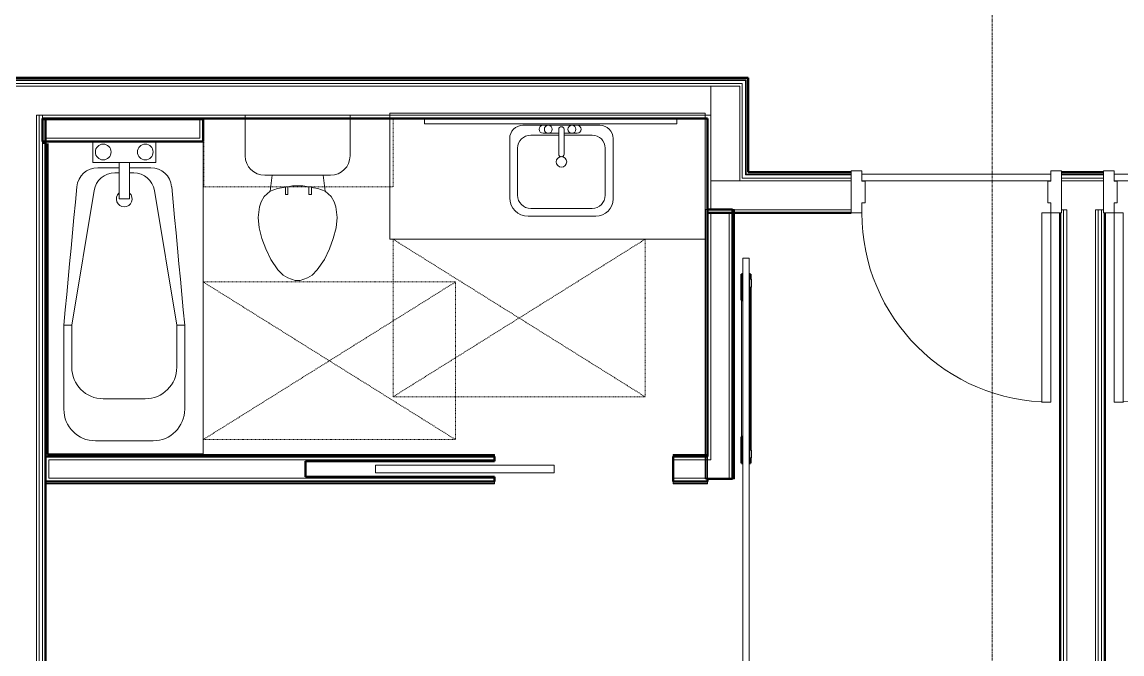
# Model space of a CAD drawing. Header units: inches. Extents: x -4218 to -1830, y 9767 to 12426.
# Drawn here: x -3339 to -3129.6, y 10271.4 to 10391.8 of the extents above; entities that cross this region are included whole.
import ezdxf

# ---------------------------------------------------------------- set-up
doc = ezdxf.new("R2010")
doc.units = ezdxf.units.IN
doc.header["$MEASUREMENT"] = 0
doc.linetypes.add('Dash', pattern=[0.25, 0.125, -0.125])
doc.linetypes.add('Grid Line 1_2_', pattern=[0.875, 0.5, -0.125, 0.125, -0.125])
for name, color, linetype, lineweight in [('0-1', 7, 'Continuous', 5), ('0-2', 253, 'Continuous', 9), ('0-3', 7, 'Continuous', 9), ('A-DOOR-1', 7, 'Continuous', 9), ('A-DOOR-2', 50, 'Continuous', 20), ('A-DOOR-3', 250, 'Continuous', 50), ('A-DOOR-FRAM-1', 50, 'Continuous', 20), ('A-FLOR-5', 192, 'Continuous', 9), ('A-GENM-HDLN-1', 7, 'Dash', 9), ('A-WALL-1', 250, 'Continuous', 50), ('A-WALL-2', 10, 'Continuous', 13), ('A-WALL-3', 254, 'Continuous', 9), ('A-WALL-4', 253, 'Continuous', 9), ('A-WALL-5', 252, 'Continuous', 9), ('A-WALL-6', 7, 'Continuous', 9), ('I-WALL-1', 250, 'Continuous', 50), ('I-WALL-2', 254, 'Continuous', 9), ('I-WALL-3', 253, 'Continuous', 9), ('I-WALL-4', 252, 'Continuous', 9), ('P-SANR-FIXT-1', 7, 'Continuous', 9), ('P-SANR-FIXT-2', 253, 'Continuous', 9), ('P-SANR-FIXT-3', 252, 'Continuous', 9), ('P-SANR-FIXT-4', 254, 'Continuous', 9), ('Q-CASE-1', 252, 'Continuous', 9), ('Q-CASE-2', 7, 'Continuous', 9), ('Q-CASE-4', 7, 'Dash', 9), ('S-GRID-1', 1, 'Grid Line 1_2_', 9)]:
    doc.layers.add(name, color=color, linetype=linetype, lineweight=lineweight)

# ---------------------------------------------------------------- blocks, each defined once
blk = doc.blocks.new('Basic Wall _ INT - W4BØF - _5_8 GYP - 2X4 WOOD_BATT_ - 5_8 GYP_ - ___-3182868-BACKGROUND - 3RD FLOOR')
at = {"layer": 'A-WALL-4'}
for p, q in [((-3203.72, 10356.06), (-3203.75, 10356.06)), ((-3203.75, 10356.04), (-3203.75, 10355.41)), ((-3203.55, 10356.06), (-3203.61, 10356.06)), ((-3203.4, 10356.06), (-3203.54, 10356.06)), ((-3203.34, 10356.06), (-3203.4, 10356.06)), ((-3203.4, 10355.41), (-3203.4, 10356.04)), ((-3203.75, 10265.68), (-3203.72, 10265.71)), ((-3203.61, 10265.82), (-3203.55, 10265.88)), ((-3203.54, 10265.89), (-3203.4, 10266.03)), ((-3203.4, 10266.03), (-3203.34, 10266.09))]:
    blk.add_line(p, q, dxfattribs=at)
at = {"layer": 'A-WALL-5'}
for p, q in [((-3203.75, 10356.06), (-3203.71, 10356.06)), ((-3203.71, 10356.06), (-3203.62, 10356.06)), ((-3203.62, 10356.06), (-3203.34, 10356.06)), ((-3203.62, 10355.41), (-3203.62, 10356.04)), ((-3203.34, 10355.41), (-3203.34, 10356.04)), ((-3203.75, 10355.41), (-3203.75, 10304.78)), ((-3203.4, 10304.78), (-3203.4, 10355.41)), ((-3203.75, 10304.78), (-3203.72, 10304.78)), ((-3203.61, 10304.78), (-3203.55, 10304.78)), ((-3203.54, 10304.78), (-3203.4, 10304.78)), ((-3203.4, 10304.78), (-3203.34, 10304.78)), ((-3203.72, 10268.78), (-3203.75, 10268.78)), ((-3203.75, 10268.78), (-3203.75, 10265.68)), ((-3203.55, 10268.78), (-3203.61, 10268.78)), ((-3203.4, 10268.78), (-3203.54, 10268.78)), ((-3203.34, 10268.78), (-3203.4, 10268.78)), ((-3203.4, 10266.03), (-3203.4, 10268.78))]:
    blk.add_line(p, q, dxfattribs=at)
at = {"layer": 'A-WALL-6'}
for p, q in [((-3203.62, 10304.78), (-3203.62, 10355.41)), ((-3203.34, 10304.78), (-3203.34, 10355.41)), ((-3203.71, 10304.78), (-3203.75, 10304.78)), ((-3203.62, 10304.78), (-3203.71, 10304.78)), ((-3203.34, 10304.78), (-3203.62, 10304.78)), ((-3203.75, 10268.78), (-3203.71, 10268.78)), ((-3203.71, 10268.78), (-3203.62, 10268.78)), ((-3203.62, 10265.81), (-3203.62, 10268.78)), ((-3203.62, 10268.78), (-3203.34, 10268.78)), ((-3203.34, 10266.09), (-3203.34, 10268.78))]:
    blk.add_line(p, q, dxfattribs=at)
at = {"layer": 'A-WALL-6', "flags": 128}
for points in [[(-3203.62, 10265.81), (-3203.63, 10265.8), (-3203.63, 10265.8), (-3203.65, 10265.78), (-3203.66, 10265.77), (-3203.68, 10265.75), (-3203.71, 10265.72)], [(-3203.34, 10266.09), (-3203.45, 10265.98), (-3203.55, 10265.88), (-3203.6, 10265.83), (-3203.62, 10265.81)]]:
    blk.add_lwpolyline(points, dxfattribs=at)
blk = doc.blocks.new('Basic Wall _ INT - W4BØF - _5_8 GYP - 2X4 WOOD_BATT_ - 5_8 GYP_ - ___-3182867-BACKGROUND - 3RD FLOOR')
at = {"layer": 'A-WALL-3'}
blk.add_line((-3208.52, 10304.78), (-3208.5, 10304.78), dxfattribs=at)
at = {"layer": 'A-WALL-4'}
for p, q in [((-3208.5, 10356.04), (-3208.5, 10355.41)), ((-3208.85, 10309.34), (-3208.85, 10309.45)), ((-3208.85, 10309.24), (-3208.85, 10309.33)), ((-3208.85, 10309.18), (-3208.85, 10309.24)), ((-3208.85, 10308.44), (-3208.85, 10309.03)), ((-3208.85, 10304.79), (-3208.85, 10308.41)), ((-3208.5, 10309.03), (-3208.5, 10304.78)), ((-3208.91, 10304.78), (-3208.85, 10304.78)), ((-3208.85, 10304.78), (-3208.7, 10304.78)), ((-3208.7, 10304.78), (-3208.64, 10304.78)), ((-3208.91, 10265.68), (-3208.85, 10265.68)), ((-3208.85, 10265.68), (-3208.7, 10265.68)), ((-3208.7, 10265.68), (-3208.64, 10265.68)), ((-3208.52, 10265.68), (-3208.5, 10265.68))]:
    blk.add_line(p, q, dxfattribs=at)
at = {"layer": 'A-WALL-5'}
for p, q in [((-3208.85, 10356.06), (-3208.91, 10356.06)), ((-3208.7, 10356.06), (-3208.85, 10356.06)), ((-3208.85, 10309.45), (-3208.85, 10356.06)), ((-3208.64, 10356.06), (-3208.7, 10356.06)), ((-3208.5, 10356.06), (-3208.52, 10356.06)), ((-3208.5, 10355.41), (-3208.5, 10309.03)), ((-3208.91, 10309.34), (-3208.91, 10309.45)), ((-3208.91, 10309.24), (-3208.91, 10309.33)), ((-3208.91, 10309.18), (-3208.91, 10309.24)), ((-3208.91, 10308.45), (-3208.91, 10309.03)), ((-3208.91, 10304.79), (-3208.91, 10308.41)), ((-3208.62, 10309.03), (-3208.62, 10308.42)), ((-3208.62, 10308.41), (-3208.62, 10304.79)), ((-3208.62, 10304.78), (-3208.91, 10304.78)), ((-3208.54, 10304.78), (-3208.62, 10304.78)), ((-3208.5, 10304.78), (-3208.54, 10304.78)), ((-3208.85, 10268.78), (-3208.91, 10268.78)), ((-3208.7, 10268.78), (-3208.85, 10268.78)), ((-3208.85, 10265.68), (-3208.85, 10268.78)), ((-3208.64, 10268.78), (-3208.7, 10268.78)), ((-3208.5, 10268.78), (-3208.52, 10268.78)), ((-3208.5, 10268.78), (-3208.5, 10265.68)), ((-3208.62, 10265.68), (-3208.91, 10265.68)), ((-3208.54, 10265.68), (-3208.62, 10265.68)), ((-3208.5, 10265.68), (-3208.54, 10265.68))]:
    blk.add_line(p, q, dxfattribs=at)
at = {"layer": 'A-WALL-6'}
for p, q in [((-3208.91, 10356.06), (-3208.62, 10356.06)), ((-3208.91, 10309.45), (-3208.91, 10356.06)), ((-3208.62, 10356.06), (-3208.62, 10309.03)), ((-3208.62, 10356.06), (-3208.54, 10356.06)), ((-3208.54, 10356.06), (-3208.5, 10356.06)), ((-3208.91, 10268.78), (-3208.62, 10268.78)), ((-3208.91, 10265.68), (-3208.91, 10268.78)), ((-3208.62, 10268.78), (-3208.62, 10265.68)), ((-3208.62, 10268.78), (-3208.54, 10268.78)), ((-3208.54, 10268.78), (-3208.5, 10268.78))]:
    blk.add_line(p, q, dxfattribs=at)
blk = doc.blocks.new('Basic Wall _ INT - W4BØF - _5_8 GYP - 2X4 WOOD_BATT_ - 5_8 GYP_ - ___-3182869-BACKGROUND - 3RD FLOOR')
at = {"layer": 'A-WALL-4'}
for p, q in [((-3334.47, 10304.28), (-3334.47, 10304.26)), ((-3334.47, 10304.14), (-3334.47, 10304.08)), ((-3334.47, 10304.08), (-3334.47, 10303.93)), ((-3334.47, 10303.93), (-3334.47, 10303.87))]:
    blk.add_line(p, q, dxfattribs=at)
at = {"layer": 'A-WALL-5'}
for p, q in [((-3334.47, 10304.24), (-3334.47, 10304.28)), ((-3249.02, 10304.28), (-3334.47, 10304.28)), ((-3334.47, 10304.16), (-3334.47, 10304.24)), ((-3334.47, 10303.87), (-3334.47, 10304.16)), ((-3334.47, 10303.93), (-3249.02, 10303.93)), ((-3249.02, 10304.26), (-3249.02, 10304.28)), ((-3249.02, 10304.08), (-3249.02, 10304.14)), ((-3249.02, 10303.93), (-3249.02, 10304.08)), ((-3249.02, 10303.87), (-3249.02, 10303.93)), ((-3215.02, 10304.28), (-3215.02, 10304.26)), ((-3208.5, 10304.28), (-3215.02, 10304.28)), ((-3215.02, 10304.14), (-3215.02, 10304.08)), ((-3215.02, 10304.08), (-3215.02, 10303.93)), ((-3215.02, 10303.93), (-3215.02, 10303.87)), ((-3215.02, 10303.93), (-3208.5, 10303.93)), ((-3208.5, 10304.26), (-3208.5, 10304.28)), ((-3208.5, 10304.08), (-3208.5, 10304.14)), ((-3208.5, 10303.93), (-3208.5, 10304.08)), ((-3208.5, 10303.87), (-3208.5, 10303.93))]:
    blk.add_line(p, q, dxfattribs=at)
at = {"layer": 'A-WALL-6'}
for p, q in [((-3334.47, 10304.16), (-3249.02, 10304.16)), ((-3334.47, 10303.87), (-3249.02, 10303.87)), ((-3249.02, 10304.28), (-3249.02, 10304.24)), ((-3249.02, 10304.24), (-3249.02, 10304.16)), ((-3249.02, 10304.16), (-3249.02, 10303.87)), ((-3215.02, 10304.24), (-3215.02, 10304.28)), ((-3215.02, 10304.16), (-3215.02, 10304.24)), ((-3215.02, 10304.16), (-3208.5, 10304.16)), ((-3215.02, 10303.87), (-3215.02, 10304.16)), ((-3215.02, 10303.87), (-3208.5, 10303.87)), ((-3208.5, 10304.28), (-3208.5, 10304.24)), ((-3208.5, 10304.24), (-3208.5, 10304.16)), ((-3208.5, 10304.16), (-3208.5, 10303.87))]:
    blk.add_line(p, q, dxfattribs=at)
blk = doc.blocks.new('Basic Wall _ INT - W4BØF - _5_8 GYP - 2X4 WOOD_BATT_ - 5_8 GYP_ - ___-3182870-BACKGROUND - 3RD FLOOR')
at = {"layer": 'A-WALL-3'}
for p, q in [((-3208.5, 10309.39), (-3208.5, 10309.45)), ((-3208.5, 10309.24), (-3208.5, 10309.39)), ((-3208.5, 10309.17), (-3208.5, 10309.24)), ((-3208.5, 10309.03), (-3208.5, 10309.06))]:
    blk.add_line(p, q, dxfattribs=at)
at = {"layer": 'A-WALL-4'}
for p, q in [((-3208.9, 10309.39), (-3208.79, 10309.39)), ((-3208.78, 10309.39), (-3208.7, 10309.39)), ((-3208.7, 10309.39), (-3208.64, 10309.39)), ((-3208.5, 10309.45), (-3208.5, 10309.16)), ((-3208.5, 10309.16), (-3208.5, 10309.15)), ((-3208.5, 10309.15), (-3208.5, 10309.1))]:
    blk.add_line(p, q, dxfattribs=at)
at = {"layer": 'A-WALL-5'}
for p, q in [((-3304.51, 10309.39), (-3249.02, 10309.39)), ((-3249.02, 10309.03), (-3304.51, 10309.03)), ((-3249.02, 10309.39), (-3249.02, 10309.45)), ((-3249.02, 10309.24), (-3249.02, 10309.39)), ((-3249.02, 10309.17), (-3249.02, 10309.24)), ((-3249.02, 10309.03), (-3249.02, 10309.06)), ((-3215.02, 10309.45), (-3215.02, 10309.39)), ((-3215.02, 10309.39), (-3215.02, 10309.24)), ((-3215.02, 10309.39), (-3208.91, 10309.39)), ((-3215.02, 10309.24), (-3215.02, 10309.17)), ((-3215.02, 10309.06), (-3215.02, 10309.03)), ((-3208.5, 10309.03), (-3215.02, 10309.03)), ((-3208.9, 10309.45), (-3208.79, 10309.45)), ((-3208.78, 10309.45), (-3208.7, 10309.45)), ((-3208.7, 10309.45), (-3208.64, 10309.45)), ((-3208.5, 10309.1), (-3208.5, 10309.08)), ((-3208.5, 10309.08), (-3208.5, 10309.03))]:
    blk.add_line(p, q, dxfattribs=at)
at = {"layer": 'A-WALL-6'}
for p, q in [((-3304.51, 10309.45), (-3249.02, 10309.45)), ((-3249.02, 10309.16), (-3304.51, 10309.16)), ((-3249.02, 10309.45), (-3249.02, 10309.16)), ((-3249.02, 10309.16), (-3249.02, 10309.08)), ((-3249.02, 10309.08), (-3249.02, 10309.03)), ((-3215.02, 10309.16), (-3215.02, 10309.45)), ((-3215.02, 10309.45), (-3208.91, 10309.45)), ((-3208.5, 10309.16), (-3215.02, 10309.16)), ((-3215.02, 10309.08), (-3215.02, 10309.16)), ((-3215.02, 10309.03), (-3215.02, 10309.08))]:
    blk.add_line(p, q, dxfattribs=at)
blk = doc.blocks.new('POCKET - FLUSH - 2-10 x 6-8-2882529-BACKGROUND - 3RD FLOOR')
at = {"layer": 'A-DOOR-2'}
for p, q in [((-39.67, 0.75), (-39.67, -0.75)), ((-5.67, 0.75), (-39.67, 0.75)), ((-5.67, -0.75), (-5.67, 0.75)), ((-39.67, -0.75), (-5.67, -0.75))]:
    blk.add_line(p, q, dxfattribs=at)
blk = doc.blocks.new('BARN - FLUSH - 3-0 x 7-0 BARN DOOR-V161-BACKGROUND - 3RD FLOOR')
at = {"layer": 'A-DOOR-1'}
for p, q in [((21, 5.57), (-60, 5.57)), ((-60, 4.95), (-60, 5.57)), ((-60, 4.32), (-60, 4.95)), ((-60, 4.32), (21, 4.32)), ((-56, 6), (-54.5, 6)), ((-56, 6), (-56, 5.67)), ((-56, 5.67), (-54.5, 5.67)), ((-54.5, 5.67), (-54.5, 6)), ((-23.5, 6), (-22, 6)), ((-23.5, 5.67), (-23.5, 6)), ((-23.5, 5.67), (-22, 5.67)), ((-22, 6), (-22, 5.67)), ((21, 5.57), (21, 4.95)), ((21, 4.95), (21, 4.32)), ((-52, 4.07), (-26, 4.07))]:
    blk.add_line(p, q, dxfattribs=at)
at = {"layer": 'A-DOOR-3'}
for p, q in [((-57, 5.82), (-56, 5.82)), ((-57, 5.59), (-57, 5.82)), ((-57, 4.07), (-57, 4.32)), ((-54.5, 5.82), (-23.5, 5.82)), ((-52, 4.33), (-52, 4.07)), ((-26, 4.07), (-26, 4.32)), ((-22, 5.82), (-21, 5.82)), ((-21, 5.82), (-21, 5.59)), ((-21, 4.32), (-21, 4.07)), ((-52, 4.07), (-57, 4.07)), ((-21, 4.07), (-26, 4.07))]:
    blk.add_line(p, q, dxfattribs=at)
blk = doc.blocks.new('M_Sink Vanity-Square - 500 x 440mm-V18-BACKGROUND - 3RD FLOOR')
at = {"layer": 'P-SANR-FIXT-1'}
for p, q in [((7.96, 7.09), (-6.72, 7.09)), ((3.62, 7.09), (-2.88, 7.09)), ((0.12, 6.33), (0.12, 1.59)), ((1.12, 6.33), (1.12, 1.59)), ((-9.22, 4.59), (-9.22, -6.73)), ((0.12, 5.22), (-5.22, 5.22)), ((-2.88, 5.59), (0.12, 5.59)), ((1.12, 5.59), (3.62, 5.59)), ((6.46, 5.22), (1.12, 5.22)), ((10.46, -6.91), (10.46, 4.59)), ((-7.72, 2.72), (-7.72, -6.23)), ((8.96, -6.23), (8.96, 2.72)), ((-5.72, -10.23), (7.14, -10.23)), ((-5.22, -8.73), (6.46, -8.73))]:
    blk.add_line(p, q, dxfattribs=at)
for centre, radius, start, end in [((-6.72, 4.59), 2.5, 90, 180), ((-2.88, 6.34), 0.75, 90, 270), ((-1.88, 6.34), 0.75, 360, 180), ((-1.88, 6.34), 0.75, 180, 0), ((0.62, 6.33), 0.5, 360, 180), ((2.62, 6.34), 0.75, 360, 180), ((2.62, 6.34), 0.75, 180, 360), ((3.62, 6.34), 0.75, 270, 90), ((7.96, 4.59), 2.5, 360, 90), ((-5.22, 2.72), 2.5, 90, 180), ((6.46, 2.72), 2.5, 0, 90), ((0.62, 0.13), 1, 360, 180), ((0.62, 0.13), 1, 180, 0), ((0.62, 1.59), 0.5, 180, 0), ((-5.22, -6.23), 2.5, 180, 270), ((6.46, -6.23), 2.5, 270, 0), ((-5.72, -6.73), 3.5, 180, 270), ((7.14, -6.91), 3.32, 270, 0)]:
    blk.add_arc(centre, radius, start, end, dxfattribs=at)
blk = doc.blocks.new('Toilet-Domestic-3D - Toilet-Domestic-3D-V169-BACKGROUND - 3RD FLOOR')
at = {"layer": 'P-SANR-FIXT-1'}
for p, q in [((-3.74, 10), (-2.74, 11)), ((-2.74, 11), (-1.87, 11.5)), ((-1.87, 11.5), (-0.5, 12)), ((-0.5, 12), (0.5, 12)), ((0.5, 12), (1.87, 11.5)), ((1.87, 11.5), (2.74, 11)), ((2.74, 11), (3.74, 10)), ((-5.13, 8), (-3.74, 10)), ((3.74, 10), (5.13, 8)), ((-6.06, 6), (-5.13, 8)), ((5.13, 8), (6.06, 6)), ((-6.79, 4), (-6.06, 6)), ((6.06, 6), (6.79, 4)), ((-7.33, 1.99), (-6.79, 4)), ((6.79, 4), (7.33, 1.99)), ((-7.5, 0), (-7.33, 1.99)), ((7.33, 1.99), (7.5, 0)), ((-7.41, -1), (-7.5, 0)), ((-7.24, -2), (-7.41, -1)), ((-6.97, -3), (-7.24, -2)), ((7.24, -2), (6.97, -3)), ((7.41, -1), (7.24, -2)), ((7.5, 0), (7.41, -1)), ((-6.4, -4), (-6.97, -3)), ((-5.21, -5), (-6.4, -4)), ((6.4, -4), (5.21, -5)), ((6.97, -3), (6.4, -4)), ((-3.84, -5.5), (-5.21, -5)), ((-4.86, -8.02), (-5.21, -5)), ((-2.65, -5.71), (-3.84, -5.5)), ((-1, -6), (-2.16, -5.8)), ((1, -6), (-1, -6)), ((1.85, -5.85), (1, -6)), ((3.84, -5.5), (2.34, -5.76)), ((5.21, -5), (3.84, -5.5)), ((4.86, -8.02), (5.21, -5)), ((6.25, -8.02), (-6.25, -8.02)), ((-9.98, -11.75), (-9.98, -18.86)), ((9.98, -18.86), (9.98, -11.75))]:
    blk.add_line(p, q, dxfattribs=at)
for centre, start, end in [((-6.25, -11.75), 90, 180), ((6.25, -11.75), 0, 90)]:
    blk.add_arc(centre, 3.73, start, end, dxfattribs=at)
at = {"layer": 'P-SANR-FIXT-3'}
for p, q in [((-9.98, -18.86), (-9.98, -19.48)), ((-9.98, -19.48), (9.98, -19.48)), ((9.98, -19.48), (9.98, -18.86))]:
    blk.add_line(p, q, dxfattribs=at)
blk = doc.blocks.new('Bath Vanity - Bath Vanity 60_-V170-BACKGROUND - 3RD FLOOR')
at = {"layer": 'Q-CASE-1'}
for p, q in [((30.74, 0), (-29.26, 0)), ((-29.26, 0), (-29.26, -1)), ((30.74, -0.37), (30.74, 0)), ((30.74, -1), (30.74, -0.37))]:
    blk.add_line(p, q, dxfattribs=at)
at = {"layer": 'Q-CASE-2'}
for p, q in [((-29.26, -1), (-29.26, -24)), ((30.74, -24), (30.74, -1)), ((-29.26, -24), (30.74, -24))]:
    blk.add_line(p, q, dxfattribs=at)
blk = doc.blocks.new('Bath Tub - Maestro - 60_x30_-V150-BACKGROUND - 3RD FLOOR')
at = {"layer": 'P-SANR-FIXT-1'}
for p, q in [((59.63, 0), (0.38, 0)), ((35, -3.5), (51, -3.5)), ((35, -5), (35, -3.5)), ((35, -5), (9.35, -9.26)), ((43, -5), (35, -5)), ((4, -9), (0.38, -9)), ((4, -14), (4, -9)), ((5, -14), (5, -9.96)), ((57, -9.5), (57, -20.5)), ((49, -19), (49, -11)), ((4, -16), (4, -14)), ((4, -14), (10.94, -14)), ((6, -13.2), (6, -14)), ((10.94, -16), (10.94, -14)), ((4, -21), (4, -16)), ((10.94, -16), (4, -16)), ((5, -20.04), (5, -16)), ((6, -16), (6, -16.8)), ((9.35, -20.74), (35, -25)), ((0.38, -21), (4, -21)), ((35, -25), (35, -26.5)), ((35, -25), (43, -25)), ((51, -26.5), (35, -26.5))]:
    blk.add_line(p, q, dxfattribs=at)
at = {"layer": 'P-SANR-FIXT-1', "flags": 128}
for points in [[(8.63, -5.97), (11.56, -5.7), (14.49, -5.42), (17.42, -5.15), (20.35, -4.87), (23.28, -4.6), (26.21, -4.32), (29.14, -4.05), (32.07, -3.77), (35, -3.5)], [(35, -26.5), (32.07, -26.23), (29.14, -25.95), (26.21, -25.68), (23.28, -25.4), (20.35, -25.13), (17.42, -24.85), (14.49, -24.58), (11.56, -24.3), (8.63, -24.03)]]:
    blk.add_lwpolyline(points, dxfattribs=at)
at = {"layer": 'P-SANR-FIXT-1'}
for centre, radius, start, end in [((51, -9.5), 6, 0, 90), ((9, -9.96), 4, 95.3558, 180), ((43, -11), 6, 360, 90), ((2, -11), 1.5, 0, 180), ((10, -13.2), 4, 99.4223, 180), ((2, -11), 1.5, 180, 360), ((10.94, -15), 1.5, 0, 137.9289), ((10.94, -15), 1.5, 222.0711, 360), ((2, -19), 1.5, 0, 180), ((10, -16.8), 4, 180, 260.5777), ((2, -19), 1.5, 180, 360), ((9, -20.04), 4, 180, 264.6442), ((43, -19), 6, 270, 0), ((51, -20.5), 6, 270, 0)]:
    blk.add_arc(centre, radius, start, end, dxfattribs=at)
at = {"layer": 'P-SANR-FIXT-2'}
for p, q in [((0, 0), (0, -9)), ((60, -29.97), (60, 0)), ((0, -9), (0, -21)), ((0, -21), (0, -29.97)), ((0, -30), (60, -30))]:
    blk.add_line(p, q, dxfattribs=at)
at = {"layer": 'P-SANR-FIXT-3'}
for p, q in [((0.38, 0), (0, 0)), ((60, 0), (59.63, 0)), ((0.38, -9), (0, -9)), ((0, -21), (0.38, -21))]:
    blk.add_line(p, q, dxfattribs=at)
at = {"layer": 'P-SANR-FIXT-4'}
blk.add_line((0, -9), (0, -21), dxfattribs=at)
blk = doc.blocks.new('ADA Clearances - 30_x48_-1721104-BACKGROUND - 3RD FLOOR')
at = {"layer": 'A-GENM-HDLN-1'}
for p, q in [((15, 24), (-15, -24)), ((-15, 24), (15, -24)), ((-15, -24), (-15, 24)), ((-15, 24), (15, 24)), ((15, 24), (15, -24)), ((15, -24), (-15, -24))]:
    blk.add_line(p, q, dxfattribs=at)
blk = doc.blocks.new('ADA Clearances - 30_x48_-V89-BACKGROUND - 3RD FLOOR')
at = {"layer": 'A-GENM-HDLN-1'}
for p, q in [((15, 24), (-15, -24)), ((-15, 24), (15, -24)), ((-15, 24), (15, 24)), ((15, 24), (15, -24)), ((15, -24), (-15, -24))]:
    blk.add_line(p, q, dxfattribs=at)
blk = doc.blocks.new('BATHROOM MIRROR - BATHROOM MIRROR 48_-V96-BACKGROUND - 3RD FLOOR')
at = {"layer": 'Q-CASE-2'}
for p, q in [((24.74, 24), (-23.26, 24)), ((-23.26, 23), (-23.26, 24)), ((24.74, 24), (24.74, 23)), ((-23.26, 23), (24.74, 23))]:
    blk.add_line(p, q, dxfattribs=at)
blk = doc.blocks.new('300 Series Wall Hung Cabinet_326 - 36_-2909952-BACKGROUND - 3RD FLOOR')
at = {"layer": 'Q-CASE-2'}
for p, q in [((-2.5, -13.19), (-2.01, -13.19)), ((-2.5, -13.19), (-2.5, -14.69)), ((-2.01, -14.69), (-2.01, -13.19)), ((2, -13.19), (2.49, -13.19)), ((2, -13.19), (2, -14.69)), ((2.49, -14.69), (2.49, -13.19)), ((-2.5, -14.69), (-2.01, -14.69)), ((2, -14.69), (2.49, -14.69))]:
    blk.add_line(p, q, dxfattribs=at)
at = {"layer": 'Q-CASE-4'}
for p, q in [((18, -0.19), (-18, -0.19)), ((-18, -0.19), (-18, -13.19)), ((18, -13.19), (18, -0.19)), ((-18, -13.19), (18, -13.19))]:
    blk.add_line(p, q, dxfattribs=at)
blk = doc.blocks.new('Basic Wall _ INT - W4FØF - INT - _5_8 GYP - 2X4 WOOD_BATT__ - ___-3183072-BACKGROUND - 3RD FLOOR')
at = {"layer": 'A-WALL-3'}
for p, q in [((-3335.1, 10369.03), (-3335.1, 10369.01)), ((-3335.1, 10368.89), (-3335.1, 10368.83)), ((-3335.1, 10368.83), (-3335.1, 10368.68)), ((-3335.1, 10368.68), (-3335.1, 10368.62))]:
    blk.add_line(p, q, dxfattribs=at)
at = {"layer": 'A-WALL-4'}
for p, q in [((-3335.1, 10368.99), (-3335.1, 10369.03)), ((-3334.51, 10369.03), (-3335.1, 10369.03)), ((-3335.1, 10368.92), (-3335.1, 10368.99)), ((-3335.1, 10368.91), (-3335.1, 10368.92)), ((-3335.1, 10368.89), (-3335.1, 10368.91)), ((-3335.1, 10368.83), (-3335.1, 10368.89)), ((-3335.1, 10368.74), (-3335.1, 10368.83)), ((-3335.1, 10368.62), (-3335.1, 10368.74)), ((-3335.1, 10368.68), (-3334.51, 10368.68))]:
    blk.add_line(p, q, dxfattribs=at)
at = {"layer": 'A-WALL-5'}
for p, q in [((-3335.1, 10368.91), (-3334.51, 10368.91)), ((-3335.1, 10368.62), (-3334.51, 10368.62)), ((-3304.47, 10369.01), (-3304.47, 10369.03)), ((-3304.47, 10368.83), (-3304.47, 10368.89)), ((-3304.47, 10368.68), (-3304.47, 10368.83)), ((-3304.47, 10368.62), (-3304.47, 10368.68))]:
    blk.add_line(p, q, dxfattribs=at)
at = {"layer": 'A-WALL-6'}
for p, q in [((-3304.47, 10369.03), (-3304.47, 10368.99)), ((-3304.47, 10368.99), (-3304.47, 10368.91)), ((-3304.47, 10368.91), (-3304.47, 10368.62))]:
    blk.add_line(p, q, dxfattribs=at)
blk = doc.blocks.new('CTR - 1st Phase - Unit Layouts_rvt-1-BACKGROUND - 3RD FLOOR')
at = {"layer": 'A-WALL-1'}
for p, q in [((-3304.47, 10373.41), (-3335.1, 10373.41)), ((-3335.1, 10373.41), (-3335.1, 10373.16)), ((-3335.1, 10373.16), (-3335.1, 10369.66)), ((-3304.47, 10373.16), (-3304.47, 10373.41)), ((-3304.47, 10369.66), (-3304.47, 10373.16)), ((-3335.1, 10369.66), (-3335.1, 10369.03)), ((-3335.1, 10369.03), (-3304.47, 10369.03)), ((-3334.13, 10369.03), (-3334.51, 10369.03)), ((-3334.51, 10369.03), (-3334.51, 10309.03)), ((-3334.13, 10309.41), (-3334.13, 10368.66)), ((-3304.47, 10369.03), (-3304.47, 10369.66)), ((-3208.5, 10356.06), (-3208.5, 10309.03)), ((-3207.87, 10356.06), (-3208.5, 10356.06)), ((-3204.37, 10356.06), (-3207.87, 10356.06)), ((-3203.75, 10356.06), (-3204.37, 10356.06)), ((-3203.75, 10304.78), (-3203.75, 10356.06)), ((-3334.51, 10309.03), (-3334.13, 10309.03)), ((-3249.02, 10309.03), (-3334.47, 10309.03)), ((-3334.47, 10309.03), (-3334.47, 10308.41)), ((-3334.47, 10308.41), (-3334.47, 10304.91)), ((-3304.51, 10309.41), (-3334.13, 10309.41)), ((-3334.13, 10309.03), (-3304.51, 10309.03)), ((-3304.51, 10309.03), (-3304.51, 10309.41)), ((-3285.02, 10305.16), (-3285.02, 10308.16)), ((-3285.02, 10308.16), (-3249.02, 10308.16)), ((-3249.02, 10308.16), (-3249.02, 10309.03)), ((-3208.5, 10309.03), (-3215.02, 10309.03)), ((-3215.02, 10309.03), (-3215.02, 10304.28)), ((-3334.47, 10304.91), (-3334.47, 10304.28)), ((-3334.47, 10304.28), (-3249.02, 10304.28)), ((-3249.02, 10305.16), (-3285.02, 10305.16)), ((-3249.02, 10304.28), (-3249.02, 10305.16)), ((-3215.02, 10304.28), (-3208.5, 10304.28)), ((-3208.5, 10304.78), (-3203.75, 10304.78)), ((-3208.5, 10304.28), (-3208.5, 10304.78))]:
    blk.add_line(p, q, dxfattribs=at)
at = {"layer": 'A-WALL-2'}
for p, q in [((-3335.1, 10373.16), (-3334.47, 10373.16)), ((-3335.1, 10373.16), (-3334.47, 10373.16)), ((-3334.47, 10373.16), (-3305.1, 10373.16)), ((-3334.47, 10373.16), (-3334.47, 10369.66)), ((-3305.1, 10373.16), (-3304.47, 10373.16)), ((-3305.1, 10373.16), (-3304.47, 10373.16)), ((-3305.1, 10369.66), (-3305.1, 10373.16)), ((-3334.47, 10369.66), (-3305.1, 10369.66)), ((-3207.87, 10308.41), (-3207.87, 10355.43)), ((-3204.37, 10355.43), (-3207.87, 10355.43)), ((-3204.37, 10304.78), (-3204.37, 10355.43)), ((-3333.85, 10308.41), (-3249.02, 10308.41)), ((-3333.85, 10308.41), (-3333.85, 10304.91)), ((-3215.02, 10308.41), (-3208.5, 10308.41)), ((-3207.87, 10308.41), (-3208.5, 10308.41)), ((-3333.85, 10304.91), (-3249.02, 10304.91)), ((-3215.02, 10304.91), (-3208.5, 10304.91)), ((-3207.87, 10304.91), (-3208.5, 10304.91)), ((-3207.87, 10304.78), (-3207.87, 10304.91))]:
    blk.add_line(p, q, dxfattribs=at)
at = {"layer": 'A-WALL-3'}
for p, q in [((-3335.1, 10369.03), (-3335.1, 10373.41)), ((-3335.1, 10369.03), (-3334.51, 10369.03)), ((-3208.5, 10356.04), (-3208.5, 10355.41)), ((-3203.75, 10355.41), (-3203.75, 10356.04)), ((-3208.79, 10309.03), (-3208.9, 10309.03)), ((-3208.7, 10309.03), (-3208.79, 10309.03)), ((-3208.64, 10309.03), (-3208.7, 10309.03)), ((-3208.5, 10309.45), (-3208.5, 10309.18))]:
    blk.add_line(p, q, dxfattribs=at)
at = {"layer": 'A-WALL-4'}
for p, q in [((-3334.47, 10373.41), (-3335.1, 10373.41)), ((-3334.51, 10369.03), (-3334.51, 10309.03)), ((-3334.47, 10369.03), (-3334.13, 10369.03)), ((-3208.5, 10356.06), (-3207.87, 10356.06)), ((-3207.86, 10356.06), (-3203.75, 10356.06)), ((-3208.5, 10355.41), (-3208.5, 10309.45)), ((-3203.75, 10304.78), (-3203.75, 10355.41)), ((-3334.47, 10304.28), (-3334.47, 10309.03)), ((-3334.13, 10309.03), (-3334.47, 10309.03)), ((-3334.13, 10309.03), (-3304.51, 10309.03)), ((-3249.02, 10309.03), (-3304.51, 10309.03)), ((-3208.91, 10309.03), (-3215.02, 10309.03)), ((-3334.47, 10304.28), (-3249.02, 10304.28)), ((-3215.02, 10304.28), (-3208.5, 10304.28))]:
    blk.add_line(p, q, dxfattribs=at)
at = {"layer": 'A-WALL-5'}
for p, q in [((-3304.47, 10373.41), (-3334.47, 10373.41)), ((-3304.47, 10373.41), (-3304.47, 10369.03)), ((-3334.13, 10309.41), (-3334.13, 10368.66)), ((-3304.51, 10309.41), (-3334.13, 10309.41)), ((-3304.51, 10309.41), (-3304.51, 10309.03)), ((-3249.02, 10308.16), (-3285.02, 10308.16)), ((-3285.02, 10308.16), (-3285.02, 10305.16)), ((-3249.02, 10309.03), (-3249.02, 10308.16)), ((-3215.02, 10304.28), (-3215.02, 10309.03)), ((-3285.02, 10305.16), (-3249.02, 10305.16)), ((-3249.02, 10305.16), (-3249.02, 10304.28)), ((-3203.75, 10304.78), (-3208.5, 10304.78)), ((-3208.5, 10304.78), (-3208.5, 10304.28))]:
    blk.add_line(p, q, dxfattribs=at)
at = {"layer": '0-2'}
for name, p in [('300 Series Wall Hung Cabinet_326 - 36_-2909952-BACKGROUND - 3RD FLOOR', (-3286.35, 10373.6)), ('Bath Vanity - Bath Vanity 60_-V170-BACKGROUND - 3RD FLOOR', (-3239.71, 10374.41)), ('BATHROOM MIRROR - BATHROOM MIRROR 48_-V96-BACKGROUND - 3RD FLOOR', (-3239.09, 10349.41)), ('M_Sink Vanity-Square - 500 x 440mm-V18-BACKGROUND - 3RD FLOOR', (-3236.92, 10365.01)), ('Basic Wall _ INT - W4FØF - INT - _5_8 GYP - 2X4 WOOD_BATT__ - ___-3183072-BACKGROUND - 3RD FLOOR', (0, 0)), ('Basic Wall _ INT - W4BØF - _5_8 GYP - 2X4 WOOD_BATT_ - 5_8 GYP_ - ___-3182867-BACKGROUND - 3RD FLOOR', (0, 0)), ('Basic Wall _ INT - W4BØF - _5_8 GYP - 2X4 WOOD_BATT_ - 5_8 GYP_ - ___-3182868-BACKGROUND - 3RD FLOOR', (0, 0)), ('Basic Wall _ INT - W4BØF - _5_8 GYP - 2X4 WOOD_BATT_ - 5_8 GYP_ - ___-3182870-BACKGROUND - 3RD FLOOR', (0, 0)), ('POCKET - FLUSH - 2-10 x 6-8-2882529-BACKGROUND - 3RD FLOOR', (-3232.02, 10306.66)), ('Basic Wall _ INT - W4BØF - _5_8 GYP - 2X4 WOOD_BATT_ - 5_8 GYP_ - ___-3182869-BACKGROUND - 3RD FLOOR', (0, 0))]:
    blk.add_blockref(name, p, dxfattribs=at)
for name, p, rotation in [('Toilet-Domestic-3D - Toilet-Domestic-3D-V169-BACKGROUND - 3RD FLOOR', (-3286.51, 10354.56), 180), ('Bath Tub - Maestro - 60_x30_-V150-BACKGROUND - 3RD FLOOR', (-3304.51, 10369.03), 269.9999999998676), ('ADA Clearances - 30_x48_-V89-BACKGROUND - 3RD FLOOR', (-3244.35, 10335.41), 269.9999999999841), ('BARN - FLUSH - 3-0 x 7-0 BARN DOOR-V161-BACKGROUND - 3RD FLOOR', (-3206.12, 10286.78), 269.999999999965), ('ADA Clearances - 30_x48_-1721104-BACKGROUND - 3RD FLOOR', (-3280.47, 10327.27), 269.9999999999708)]:
    blk.add_blockref(name, p, dxfattribs=dict(at, rotation=rotation))
blk = doc.blocks.new('HOLLOW METAL - UNIT DOOR-2191978-BACKGROUND - 3RD FLOOR')
at = {"layer": 'A-DOOR-1'}
blk.add_arc((18, 4.125), 36, 90, 180, dxfattribs=at)
at = {"layer": 'A-DOOR-2'}
for p, q in [((18, 40.125), (16.25, 40.125)), ((16.25, 40.125), (16.25, 4.125)), ((18, 4.125), (18, 40.125)), ((16.25, 4.125), (18, 4.125))]:
    blk.add_line(p, q, dxfattribs=at)
at = {"layer": 'A-DOOR-FRAM-1'}
for p, q in [((-18, 4.125), (-20, 4.125)), ((-20, 4.125), (-20, -3.875)), ((-18, 2.1875), (-18, 4.125)), ((-17.375, 2.1875), (-18, 2.1875)), ((-17.375, -1.9375), (-17.375, 2.1875)), ((18, 2.1875), (17.375, 2.1875)), ((17.375, 2.1875), (17.375, -1.9375)), ((18, 4.125), (18, 2.1875)), ((20, 4.125), (18, 4.125)), ((20, -3.875), (20, 4.125)), ((-18, -3.875), (-18, -1.9375)), ((-18, -1.9375), (-17.375, -1.9375)), ((17.375, -1.9375), (18, -1.9375)), ((18, -1.9375), (18, -3.875)), ((-20, -3.875), (-18, -3.875)), ((18, -3.875), (20, -3.875))]:
    blk.add_line(p, q, dxfattribs=at)
blk = doc.blocks.new('HOLLOW METAL - UNIT DOOR-2191977-BACKGROUND - 3RD FLOOR')
at = {"layer": 'A-DOOR-1'}
blk.add_arc((18, -4.125), 36, 180, 270, dxfattribs=at)
at = {"layer": 'A-DOOR-2'}
for p, q in [((16.25, -4.125), (18, -4.125)), ((16.25, -40.125), (16.25, -4.125)), ((18, -4.125), (18, -40.125)), ((18, -40.125), (16.25, -40.125))]:
    blk.add_line(p, q, dxfattribs=at)
at = {"layer": 'A-DOOR-FRAM-1'}
for p, q in [((-20, 3.875), (-18, 3.875)), ((-20, -4.125), (-20, 3.875)), ((-18, 3.875), (-18, 1.9375)), ((18, 3.875), (20, 3.875)), ((18, 1.9375), (18, 3.875)), ((20, 3.875), (20, -4.125)), ((-18, 1.9375), (-17.375, 1.9375)), ((-17.375, 1.9375), (-17.375, -2.1875)), ((17.375, 1.9375), (18, 1.9375)), ((17.375, -2.1875), (17.375, 1.9375)), ((-18, -4.125), (-20, -4.125)), ((-18, -2.1875), (-18, -4.125)), ((-17.375, -2.1875), (-18, -2.1875)), ((18, -2.1875), (17.375, -2.1875)), ((18, -4.125), (18, -2.1875)), ((20, -4.125), (18, -4.125))]:
    blk.add_line(p, q, dxfattribs=at)
blk = doc.blocks.new('CTR - 1st Phase - Common Walls_rvt-1-BACKGROUND - 3RD FLOOR')
at = {"layer": 'A-WALL-2'}
for p, q in [((-3341.72, 10380.66), (-3208.5, 10380.66)), ((-3341.72, 10380.04), (-3208.5, 10380.04)), ((-3341.72, 10379.54), (-3208.5, 10379.54)), ((-3208.5, 10380.66), (-3201.87, 10380.66)), ((-3208.5, 10380.04), (-3202.37, 10380.04)), ((-3208.5, 10379.54), (-3207.87, 10379.54)), ((-3207.87, 10379.54), (-3202.37, 10379.54)), ((-3202.37, 10380.04), (-3201.87, 10380.04)), ((-3202.37, 10363.16), (-3202.37, 10379.54)), ((-3201.87, 10380.66), (-3201.25, 10380.66)), ((-3201.87, 10363.16), (-3201.87, 10380.04)), ((-3201.25, 10363.16), (-3201.25, 10380.66)), ((-3336.22, 10373.41), (-3336.22, 10374.04)), ((-3336.22, 10374.04), (-3335.72, 10374.04)), ((-3336.22, 10374.04), (-3335.72, 10374.04)), ((-3336.22, 10373.41), (-3336.22, 9988.44)), ((-3335.72, 10373.41), (-3335.72, 10374.04)), ((-3335.72, 10374.04), (-3335.1, 10374.04)), ((-3335.72, 10374.04), (-3335.1, 10374.04)), ((-3335.72, 10373.41), (-3335.72, 9988.44)), ((-3335.1, 10373.41), (-3335.1, 10374.04)), ((-3335.1, 10374.04), (-3208.5, 10374.04)), ((-3335.1, 10373.41), (-3335.1, 9988.44)), ((-3208.5, 10374.04), (-3207.87, 10374.04)), ((-3207.87, 10363.16), (-3207.87, 10374.04)), ((-3207.87, 10361.54), (-3207.87, 10363.16)), ((-3202.37, 10362.04), (-3202.37, 10363.16)), ((-3202.37, 10361.54), (-3202.37, 10362.04)), ((-3201.87, 10362.66), (-3201.87, 10363.16)), ((-3201.87, 10362.04), (-3201.87, 10362.66)), ((-3181.12, 10362.04), (-3201.87, 10362.04)), ((-3201.25, 10362.66), (-3201.25, 10363.16)), ((-3181.12, 10362.66), (-3201.25, 10362.66)), ((-3133.12, 10362.66), (-3141.12, 10362.66)), ((-3133.12, 10362.04), (-3141.12, 10362.04)), ((-3207.87, 10356.04), (-3207.87, 10361.54)), ((-3181.12, 10361.54), (-3202.37, 10361.54)), ((-3133.12, 10361.54), (-3141.12, 10361.54)), ((-3181.12, 10356.04), (-3207.87, 10356.04)), ((-3140.75, 10356.04), (-3141.12, 10356.04)), ((-3140.75, 10356.04), (-3140.12, 10356.04)), ((-3140.75, 10356.04), (-3140.75, 10355.41)), ((-3140.12, 10356.04), (-3140.75, 10356.04)), ((-3140.12, 10356.04), (-3140.12, 10355.41)), ((-3134.62, 10356.04), (-3134.12, 10356.04)), ((-3134.62, 10356.04), (-3134.62, 10355.41)), ((-3134.12, 10356.04), (-3134.62, 10356.04)), ((-3134.12, 10356.04), (-3133.5, 10356.04)), ((-3134.12, 10356.04), (-3134.12, 10355.41)), ((-3133.5, 10356.04), (-3134.12, 10356.04)), ((-3133.5, 10356.04), (-3133.5, 10355.41)), ((-3133.12, 10356.04), (-3133.5, 10356.04)), ((-3140.75, 10355.41), (-3140.75, 9988.44)), ((-3140.12, 10355.41), (-3140.12, 9988.44)), ((-3134.62, 10355.41), (-3134.62, 9988.44)), ((-3134.12, 10355.41), (-3134.12, 9988.44)), ((-3133.5, 10355.41), (-3133.5, 9988.44))]:
    blk.add_line(p, q, dxfattribs=at)
at = {"layer": 'I-WALL-1'}
for p, q in [((-3208.5, 10381.16), (-3342.97, 10381.16)), ((-3201.25, 10381.16), (-3208.5, 10381.16)), ((-3200.75, 10381.16), (-3201.25, 10381.16)), ((-3200.75, 10363.16), (-3200.75, 10381.16)), ((-3334.47, 10179.66), (-3334.47, 10373.41)), ((-3334.47, 10373.41), (-3208.5, 10373.41)), ((-3208.5, 10373.41), (-3208.5, 10363.16)), ((-3208.5, 10363.16), (-3208.5, 10356.04)), ((-3181.12, 10363.16), (-3200.75, 10363.16)), ((-3133.12, 10363.16), (-3141.12, 10363.16)), ((-3208.5, 10356.04), (-3208.5, 10355.41)), ((-3208.5, 10355.41), (-3181.12, 10355.41)), ((-3141.37, 10355.41), (-3141.37, 9988.44)), ((-3132.87, 9988.44), (-3132.87, 10355.41))]:
    blk.add_line(p, q, dxfattribs=at)
at = {"layer": 'I-WALL-2'}
for p, q in [((-3334.47, 10369.66), (-3334.47, 10373.16)), ((-3208.5, 10355.41), (-3208.5, 10356.04))]:
    blk.add_line(p, q, dxfattribs=at)
at = {"layer": 'I-WALL-3'}
for p, q in [((-3334.47, 10373.16), (-3334.47, 10373.41)), ((-3334.47, 10369.03), (-3334.47, 10369.66)), ((-3181.12, 10363.16), (-3181.12, 10355.41)), ((-3208.5, 10355.41), (-3207.87, 10355.41)), ((-3207.87, 10355.41), (-3204.37, 10355.41)), ((-3204.37, 10355.41), (-3203.75, 10355.41)), ((-3203.6, 10355.41), (-3203.55, 10355.41)), ((-3203.55, 10355.41), (-3203.46, 10355.41)), ((-3203.45, 10355.41), (-3203.34, 10355.41)), ((-3334.47, 10304.28), (-3334.47, 10309.03)), ((-3334.47, 10303.87), (-3334.47, 10304.14))]:
    blk.add_line(p, q, dxfattribs=at)
at = {"layer": 'I-WALL-4'}
for p, q in [((-3208.5, 10381.16), (-3342.97, 10381.16)), ((-3208.5, 10381.16), (-3200.75, 10381.16)), ((-3200.75, 10363.16), (-3200.75, 10381.16)), ((-3334.47, 10373.41), (-3296.48, 10373.41)), ((-3276.53, 10373.41), (-3268.97, 10373.41)), ((-3208.97, 10373.41), (-3208.5, 10373.41)), ((-3208.5, 10373.41), (-3208.5, 10363.16)), ((-3208.5, 10356.06), (-3208.5, 10363.16)), ((-3181.12, 10363.16), (-3200.75, 10363.16)), ((-3133.12, 10363.16), (-3141.12, 10363.16)), ((-3203.34, 10355.41), (-3181.12, 10355.41)), ((-3141.37, 10355.41), (-3141.37, 10022.35)), ((-3132.87, 10022.34), (-3132.87, 10355.41)), ((-3334.47, 10185.2), (-3334.47, 10303.87))]:
    blk.add_line(p, q, dxfattribs=at)
at = {"layer": '0-3'}
blk.add_blockref('HOLLOW METAL - UNIT DOOR-2191977-BACKGROUND - 3RD FLOOR', (-3161.12, 10359.54), dxfattribs=at)
at = {"layer": '0-3', "rotation": 180}
blk.add_blockref('HOLLOW METAL - UNIT DOOR-2191978-BACKGROUND - 3RD FLOOR', (-3113.12, 10359.54), dxfattribs=at)

msp = doc.modelspace()

# ---------------------------------------------------------------- linework, layer by layer
at = {"layer": 'A-FLOR-5'}
for p, q in [((-3417.92, 10380.79), (-3201.12, 10380.79)), ((-3207.87, 10379.54), (-3416.67, 10379.54)), ((-3207.87, 10361.54), (-3207.87, 10379.54)), ((-3201.12, 10380.79), (-3201.12, 10362.79)), ((-3201.12, 10362.79), (-3181.12, 10362.79)), ((-3179.12, 10362.79), (-3143.12, 10362.79)), ((-3141.12, 10362.79), (-3133.12, 10362.79)), ((-3131.12, 10362.79), (-3095.12, 10362.79)), ((-3181.12, 10361.54), (-3207.87, 10361.54)), ((-3143.12, 10361.54), (-3179.12, 10361.54)), ((-3133.12, 10361.54), (-3141.12, 10361.54)), ((-3095.12, 10361.54), (-3131.12, 10361.54))]:
    msp.add_line(p, q, dxfattribs=at)
at = {"layer": 'S-GRID-1'}
msp.add_line((-3154.32, 9836.18), (-3154.32, 12376.81), dxfattribs=at)

# ---------------------------------------------------------------- block references
at = {"layer": '0-1'}
for name in ['CTR - 1st Phase - Unit Layouts_rvt-1-BACKGROUND - 3RD FLOOR', 'CTR - 1st Phase - Common Walls_rvt-1-BACKGROUND - 3RD FLOOR']:
    msp.add_blockref(name, (0, 0), dxfattribs=at)

doc.saveas('drawing.dxf')
